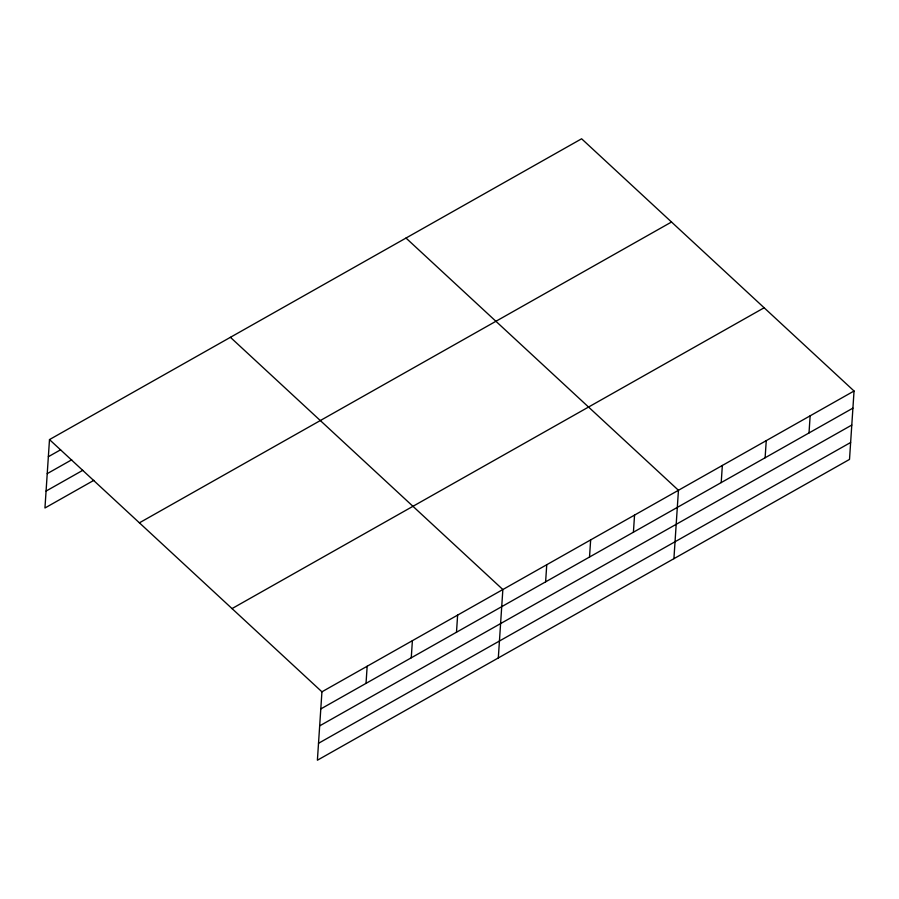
<?xml version="1.0" encoding="UTF-8"?>
<svg xmlns="http://www.w3.org/2000/svg" width="899" height="899" viewBox="0 0 899 899"><rect width="100%" height="100%" fill="white"/><g stroke="black" fill="none" stroke-linecap="round" stroke-linejoin="round"><path stroke-width="1.35" d="M49.49 439.589L321.932 691.814L317.392 760.217L849.51 459.411L854.05 391.009L581.608 138.783L49.49 439.589L44.95 507.991L93.844 480.347M366.028 683.375L367.163 666.249M411.259 657.798L412.394 640.684M456.49 632.233L457.625 615.118M498.316 657.944L502.856 589.542L230.414 337.316M545.614 581.844L546.749 564.729M589.519 557.032L590.654 539.917M633.413 532.219L634.548 515.093M673.913 558.672L678.453 490.281L406.011 238.055M721.212 482.583L722.346 465.457M765.116 457.771L766.251 440.645M809.01 432.947L810.145 415.832M48.355 456.714L60.581 449.803M47.231 473.638L71.684 459.816M46.074 491.068L82.742 470.334M139.401 522.825L671.519 222.019M232.032 608.589L764.15 307.773M321.932 691.814L854.05 391.009M320.797 708.94L852.915 408.135M319.673 725.864L851.791 425.058M318.516 743.293L850.634 442.488"/></g></svg>
